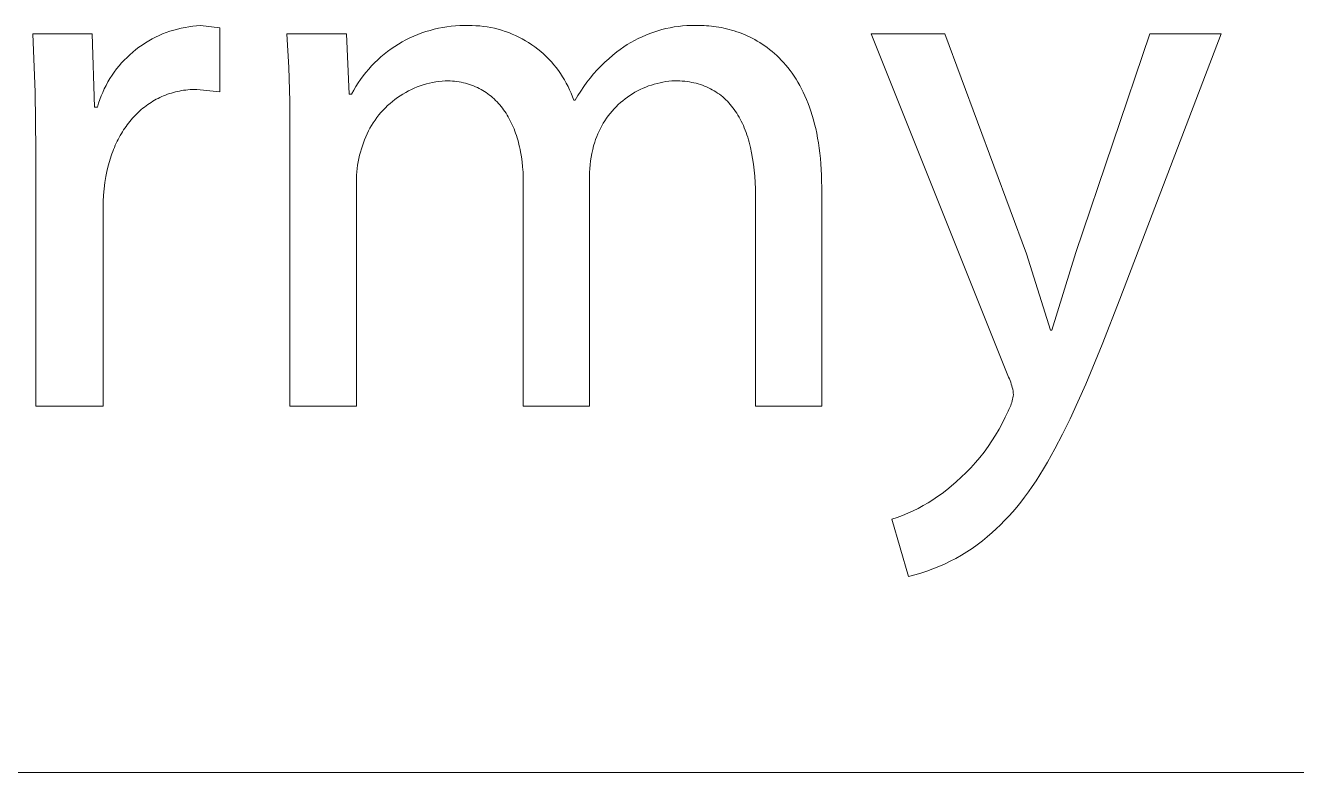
# Model space of a CAD drawing. Header units: millimetres. Extents: x 578 to 4608, y -138 to 2677.
# Drawn here: x 3565.2 to 3631.8, y -138.3 to -99.1 of the extents above; entities that cross this region are included whole.
import ezdxf

# ---------------------------------------------------------------- set-up
doc = ezdxf.new("R2010")
doc.units = ezdxf.units.MM
doc.header["$MEASUREMENT"] = 0
doc.layers.add('Domyślny', color=7, linetype='Continuous', true_color=0x000000)

msp = doc.modelspace()

# ---------------------------------------------------------------- linework, layer by layer
at = {"layer": 'Domyślny', "color": 18, "lineweight": 15, "true_color": 0x000000}
for p, q in [((3572.93, -99.367), (3573.127, -99.313)), ((3573.127, -99.313), (3573.326, -99.266)), ((3573.326, -99.266), (3573.527, -99.225)), ((3573.527, -99.225), (3573.729, -99.192)), ((3573.729, -99.192), (3573.931, -99.166)), ((3573.931, -99.166), (3574.135, -99.147)), ((3574.135, -99.147), (3574.339, -99.135)), ((3574.339, -99.135), (3575.359, -99.242)), ((3575.359, -99.242), (3575.359, -102.597)), ((3586.373, -99.38), (3586.592, -99.322)), ((3586.592, -99.322), (3586.814, -99.271)), ((3586.814, -99.271), (3587.037, -99.228)), ((3587.037, -99.228), (3587.261, -99.192)), ((3587.261, -99.192), (3587.486, -99.164)), ((3587.486, -99.164), (3587.712, -99.143)), ((3587.712, -99.143), (3587.939, -99.13)), ((3587.939, -99.13), (3588.166, -99.125)), ((3588.166, -99.125), (3588.393, -99.128)), ((3588.393, -99.128), (3588.589, -99.129)), ((3588.589, -99.129), (3588.784, -99.136)), ((3588.784, -99.136), (3588.979, -99.151)), ((3588.979, -99.151), (3589.174, -99.172)), ((3589.174, -99.172), (3589.367, -99.199)), ((3589.367, -99.199), (3589.56, -99.233)), ((3589.56, -99.233), (3589.751, -99.274)), ((3589.751, -99.274), (3589.941, -99.321)), ((3589.941, -99.321), (3590.129, -99.374)), ((3598.533, -99.343), (3598.747, -99.29)), ((3598.747, -99.29), (3598.963, -99.244)), ((3598.963, -99.244), (3599.18, -99.205)), ((3599.18, -99.205), (3599.398, -99.174)), ((3599.398, -99.174), (3599.617, -99.15)), ((3599.617, -99.15), (3599.837, -99.134)), ((3599.837, -99.134), (3600.057, -99.124)), ((3600.057, -99.124), (3600.278, -99.122)), ((3600.278, -99.122), (3600.499, -99.128)), ((3600.499, -99.128), (3600.621, -99.129)), ((3600.621, -99.129), (3600.745, -99.133)), ((3600.745, -99.133), (3600.87, -99.139)), ((3600.87, -99.139), (3600.997, -99.149)), ((3600.997, -99.149), (3601.126, -99.16)), ((3601.126, -99.16), (3601.255, -99.175)), ((3601.255, -99.175), (3601.386, -99.193)), ((3601.386, -99.193), (3601.518, -99.214)), ((3601.518, -99.214), (3601.65, -99.238)), ((3601.65, -99.238), (3601.784, -99.265)), ((3601.784, -99.265), (3601.918, -99.295)), ((3601.918, -99.295), (3602.052, -99.329)), ((3565.674, -102.616), (3565.549, -99.564)), ((3565.549, -99.564), (3568.649, -99.564)), ((3568.649, -99.564), (3568.783, -103.402)), ((3571.444, -100.038), (3571.619, -99.932)), ((3571.619, -99.932), (3571.797, -99.832)), ((3571.797, -99.832), (3571.979, -99.738)), ((3571.979, -99.738), (3572.164, -99.651)), ((3572.164, -99.651), (3572.352, -99.57)), ((3572.352, -99.57), (3572.542, -99.495)), ((3572.542, -99.495), (3572.735, -99.428)), ((3572.735, -99.428), (3572.93, -99.367)), ((3578.967, -101.323), (3578.865, -99.557)), ((3578.865, -99.557), (3581.992, -99.557)), ((3581.992, -99.557), (3582.139, -102.725)), ((3584.713, -100.105), (3584.909, -99.99)), ((3584.909, -99.99), (3585.109, -99.882)), ((3585.109, -99.882), (3585.312, -99.781)), ((3585.312, -99.781), (3585.519, -99.686)), ((3585.519, -99.686), (3585.728, -99.599)), ((3585.728, -99.599), (3585.941, -99.519)), ((3585.941, -99.519), (3586.156, -99.446)), ((3586.156, -99.446), (3586.373, -99.38)), ((3590.129, -99.374), (3590.315, -99.434)), ((3590.315, -99.434), (3590.499, -99.5)), ((3590.499, -99.5), (3590.681, -99.573)), ((3590.681, -99.573), (3590.86, -99.651)), ((3590.86, -99.651), (3591.036, -99.736)), ((3591.036, -99.736), (3591.209, -99.826)), ((3591.209, -99.826), (3591.379, -99.923)), ((3591.379, -99.923), (3591.546, -100.025)), ((3596.908, -100.017), (3597.1, -99.909)), ((3597.1, -99.909), (3597.296, -99.808)), ((3597.296, -99.808), (3597.495, -99.713)), ((3597.495, -99.713), (3597.698, -99.625)), ((3597.698, -99.625), (3597.903, -99.544)), ((3597.903, -99.544), (3598.11, -99.47)), ((3598.11, -99.47), (3598.32, -99.403)), ((3598.32, -99.403), (3598.533, -99.343)), ((3602.052, -99.329), (3602.187, -99.366)), ((3602.187, -99.366), (3602.323, -99.406)), ((3602.323, -99.406), (3602.458, -99.45)), ((3602.458, -99.45), (3602.594, -99.498)), ((3602.594, -99.498), (3602.729, -99.549)), ((3602.729, -99.549), (3602.864, -99.605)), ((3602.864, -99.605), (3602.999, -99.664)), ((3602.999, -99.664), (3603.134, -99.727)), ((3603.134, -99.727), (3603.268, -99.794)), ((3603.268, -99.794), (3603.402, -99.865)), ((3603.402, -99.865), (3603.535, -99.941)), ((3603.535, -99.941), (3603.667, -100.02)), ((3616.717, -117.575), (3609.51, -99.564)), ((3609.51, -99.564), (3613.376, -99.564)), ((3613.376, -99.564), (3617.657, -111.106)), ((3620.233, -111.025), (3624.112, -99.564)), ((3627.856, -99.564), (3622.542, -113.481)), ((3624.112, -99.564), (3627.856, -99.564)), ((3570.483, -100.797), (3570.632, -100.657)), ((3570.632, -100.657), (3570.785, -100.522)), ((3570.785, -100.522), (3570.944, -100.392)), ((3570.944, -100.392), (3571.106, -100.269)), ((3571.106, -100.269), (3571.273, -100.15)), ((3571.273, -100.15), (3571.444, -100.038)), ((3583.798, -100.775), (3583.972, -100.629)), ((3583.972, -100.629), (3584.151, -100.489)), ((3584.151, -100.489), (3584.334, -100.354)), ((3584.334, -100.354), (3584.522, -100.227)), ((3584.522, -100.227), (3584.713, -100.105)), ((3591.546, -100.025), (3591.709, -100.133)), ((3591.709, -100.133), (3591.869, -100.246)), ((3591.869, -100.246), (3592.024, -100.365)), ((3592.024, -100.365), (3592.176, -100.488)), ((3592.176, -100.488), (3592.323, -100.617)), ((3592.323, -100.617), (3592.465, -100.751)), ((3595.957, -100.685), (3596.177, -100.51)), ((3596.177, -100.51), (3596.353, -100.378)), ((3596.353, -100.378), (3596.534, -100.251)), ((3596.534, -100.251), (3596.719, -100.131)), ((3596.719, -100.131), (3596.908, -100.017)), ((3603.667, -100.02), (3603.797, -100.104)), ((3603.797, -100.104), (3603.927, -100.193)), ((3603.927, -100.193), (3604.056, -100.286)), ((3604.056, -100.286), (3604.183, -100.383)), ((3604.183, -100.383), (3604.309, -100.485)), ((3604.309, -100.485), (3604.434, -100.592)), ((3604.434, -100.592), (3604.556, -100.704)), ((3569.938, -101.407), (3570.066, -101.247)), ((3570.066, -101.247), (3570.2, -101.092)), ((3570.2, -101.092), (3570.339, -100.942)), ((3570.339, -100.942), (3570.483, -100.797)), ((3579.021, -103.09), (3578.967, -101.323)), ((3583.156, -101.416), (3583.308, -101.248)), ((3583.308, -101.248), (3583.466, -101.085)), ((3583.466, -101.085), (3583.63, -100.927)), ((3583.63, -100.927), (3583.798, -100.775)), ((3592.465, -100.751), (3592.603, -100.89)), ((3592.603, -100.89), (3592.736, -101.033)), ((3592.736, -101.033), (3592.864, -101.181)), ((3592.864, -101.181), (3592.987, -101.333)), ((3595.14, -101.457), (3595.335, -101.253)), ((3595.335, -101.253), (3595.536, -101.057)), ((3595.536, -101.057), (3595.743, -100.867)), ((3595.743, -100.867), (3595.957, -100.685)), ((3604.556, -100.704), (3604.677, -100.821)), ((3604.677, -100.821), (3604.796, -100.942)), ((3604.796, -100.942), (3604.913, -101.069)), ((3604.913, -101.069), (3605.028, -101.2)), ((3605.028, -101.2), (3605.141, -101.337)), ((3569.484, -102.086), (3569.589, -101.91)), ((3569.589, -101.91), (3569.699, -101.738)), ((3569.699, -101.738), (3569.816, -101.57)), ((3569.816, -101.57), (3569.938, -101.407)), ((3582.606, -102.138), (3582.734, -101.951)), ((3582.734, -101.951), (3582.869, -101.768)), ((3582.869, -101.768), (3583.009, -101.589)), ((3583.009, -101.589), (3583.156, -101.416)), ((3592.987, -101.333), (3593.105, -101.489)), ((3593.105, -101.489), (3593.218, -101.649)), ((3593.218, -101.649), (3593.325, -101.813)), ((3593.325, -101.813), (3593.426, -101.98)), ((3593.426, -101.98), (3593.521, -102.15)), ((3594.601, -102.104), (3594.773, -101.882)), ((3594.773, -101.882), (3594.953, -101.666)), ((3594.953, -101.666), (3595.14, -101.457)), ((3605.141, -101.337), (3605.251, -101.48)), ((3605.251, -101.48), (3605.359, -101.627)), ((3605.359, -101.627), (3605.464, -101.78)), ((3605.464, -101.78), (3605.567, -101.938)), ((3605.567, -101.938), (3605.666, -102.103)), ((3565.71, -105.67), (3565.674, -102.616)), ((3569.128, -102.822), (3569.208, -102.633)), ((3569.208, -102.633), (3569.293, -102.448)), ((3569.293, -102.448), (3569.386, -102.265)), ((3569.386, -102.265), (3569.484, -102.086)), ((3572.912, -102.638), (3572.808, -102.669)), ((3573.018, -102.611), (3572.912, -102.638)), ((3573.124, -102.586), (3573.018, -102.611)), ((3573.232, -102.563), (3573.124, -102.586)), ((3573.342, -102.543), (3573.232, -102.563)), ((3573.452, -102.525), (3573.342, -102.543)), ((3573.563, -102.51), (3573.452, -102.525)), ((3573.676, -102.498), (3573.563, -102.51)), ((3573.79, -102.489), (3573.676, -102.498)), ((3573.905, -102.482), (3573.79, -102.489)), ((3574.021, -102.478), (3573.905, -102.482)), ((3574.138, -102.476), (3574.021, -102.478)), ((3575.359, -102.597), (3574.138, -102.476)), ((3582.26, -102.725), (3582.369, -102.525)), ((3582.369, -102.525), (3582.484, -102.33)), ((3582.484, -102.33), (3582.606, -102.138)), ((3585.096, -102.635), (3584.951, -102.719)), ((3585.244, -102.556), (3585.096, -102.635)), ((3585.395, -102.481), (3585.244, -102.556)), ((3585.548, -102.413), (3585.395, -102.481)), ((3585.703, -102.349), (3585.548, -102.413)), ((3585.86, -102.291), (3585.703, -102.349)), ((3586.02, -102.238), (3585.86, -102.291)), ((3586.181, -102.191), (3586.02, -102.238)), ((3586.343, -102.149), (3586.181, -102.191)), ((3586.507, -102.113), (3586.343, -102.149)), ((3586.672, -102.083), (3586.507, -102.113)), ((3586.838, -102.059), (3586.672, -102.083)), ((3587.005, -102.04), (3586.838, -102.059)), ((3587.172, -102.027), (3587.005, -102.04)), ((3587.298, -102.028), (3587.172, -102.027)), ((3587.422, -102.033), (3587.298, -102.028)), ((3587.544, -102.042), (3587.422, -102.033)), ((3587.665, -102.053), (3587.544, -102.042)), ((3587.783, -102.068), (3587.665, -102.053)), ((3587.899, -102.085), (3587.783, -102.068)), ((3588.014, -102.106), (3587.899, -102.085)), ((3588.126, -102.13), (3588.014, -102.106)), ((3588.237, -102.157), (3588.126, -102.13)), ((3588.345, -102.187), (3588.237, -102.157)), ((3588.452, -102.22), (3588.345, -102.187)), ((3588.556, -102.257), (3588.452, -102.22)), ((3588.659, -102.295), (3588.556, -102.257)), ((3588.76, -102.337), (3588.659, -102.295)), ((3588.858, -102.382), (3588.76, -102.337)), ((3588.955, -102.43), (3588.858, -102.382)), ((3589.05, -102.48), (3588.955, -102.43)), ((3589.143, -102.533), (3589.05, -102.48)), ((3589.234, -102.589), (3589.143, -102.533)), ((3589.323, -102.647), (3589.234, -102.589)), ((3589.409, -102.709), (3589.323, -102.647)), ((3593.521, -102.15), (3593.611, -102.324)), ((3593.611, -102.324), (3593.695, -102.501)), ((3593.695, -102.501), (3593.772, -102.68)), ((3594.13, -102.803), (3594.279, -102.565)), ((3594.279, -102.565), (3594.436, -102.332)), ((3594.436, -102.332), (3594.601, -102.104)), ((3597.122, -102.627), (3596.988, -102.707)), ((3597.26, -102.552), (3597.122, -102.627)), ((3597.4, -102.481), (3597.26, -102.552)), ((3597.542, -102.415), (3597.4, -102.481)), ((3597.686, -102.355), (3597.542, -102.415)), ((3597.832, -102.299), (3597.686, -102.355)), ((3597.981, -102.248), (3597.832, -102.299)), ((3598.13, -102.202), (3597.981, -102.248)), ((3598.282, -102.161), (3598.13, -102.202)), ((3598.434, -102.126), (3598.282, -102.161)), ((3598.588, -102.095), (3598.434, -102.126)), ((3598.742, -102.07), (3598.588, -102.095)), ((3598.898, -102.05), (3598.742, -102.07)), ((3599.054, -102.036), (3598.898, -102.05)), ((3599.21, -102.027), (3599.054, -102.036)), ((3599.343, -102.028), (3599.21, -102.027)), ((3599.474, -102.033), (3599.343, -102.028)), ((3599.602, -102.042), (3599.474, -102.033)), ((3599.729, -102.053), (3599.602, -102.042)), ((3599.853, -102.068), (3599.729, -102.053)), ((3599.975, -102.086), (3599.853, -102.068)), ((3600.095, -102.107), (3599.975, -102.086)), ((3600.213, -102.132), (3600.095, -102.107)), ((3600.328, -102.159), (3600.213, -102.132)), ((3600.441, -102.19), (3600.328, -102.159)), ((3600.553, -102.224), (3600.441, -102.19)), ((3600.662, -102.261), (3600.553, -102.224)), ((3600.769, -102.301), (3600.662, -102.261)), ((3600.873, -102.344), (3600.769, -102.301)), ((3600.976, -102.39), (3600.873, -102.344)), ((3601.077, -102.44), (3600.976, -102.39)), ((3601.175, -102.492), (3601.077, -102.44)), ((3601.271, -102.547), (3601.175, -102.492)), ((3601.365, -102.606), (3601.271, -102.547)), ((3601.457, -102.667), (3601.365, -102.606)), ((3605.666, -102.103), (3605.763, -102.272)), ((3605.763, -102.272), (3605.857, -102.448)), ((3605.857, -102.448), (3605.947, -102.629)), ((3605.947, -102.629), (3606.035, -102.816)), ((3568.931, -103.402), (3568.99, -103.207)), ((3568.99, -103.207), (3569.056, -103.013)), ((3569.056, -103.013), (3569.128, -102.822)), ((3571.568, -103.276), (3571.482, -103.339)), ((3571.655, -103.216), (3571.568, -103.276)), ((3571.744, -103.158), (3571.655, -103.216)), ((3571.834, -103.102), (3571.744, -103.158)), ((3571.925, -103.048), (3571.834, -103.102)), ((3572.018, -102.997), (3571.925, -103.048)), ((3572.112, -102.948), (3572.018, -102.997)), ((3572.208, -102.901), (3572.112, -102.948)), ((3572.304, -102.856), (3572.208, -102.901)), ((3572.403, -102.814), (3572.304, -102.856)), ((3572.502, -102.774), (3572.403, -102.814)), ((3572.603, -102.736), (3572.502, -102.774)), ((3572.704, -102.701), (3572.603, -102.736)), ((3572.808, -102.669), (3572.704, -102.701)), ((3579.026, -104.858), (3579.021, -103.09)), ((3582.139, -102.725), (3582.26, -102.725)), ((3584.275, -103.214), (3584.15, -103.326)), ((3584.403, -103.106), (3584.275, -103.214)), ((3584.535, -103.002), (3584.403, -103.106)), ((3584.671, -102.903), (3584.535, -103.002)), ((3584.809, -102.809), (3584.671, -102.903)), ((3584.951, -102.719), (3584.809, -102.809)), ((3589.494, -102.772), (3589.409, -102.709)), ((3589.577, -102.839), (3589.494, -102.772)), ((3589.658, -102.908), (3589.577, -102.839)), ((3589.737, -102.979), (3589.658, -102.908)), ((3589.814, -103.053), (3589.737, -102.979)), ((3589.889, -103.13), (3589.814, -103.053)), ((3589.963, -103.209), (3589.889, -103.13)), ((3590.034, -103.29), (3589.963, -103.209)), ((3590.103, -103.374), (3590.034, -103.29)), ((3593.772, -102.68), (3593.844, -102.862)), ((3593.844, -102.862), (3593.909, -103.047)), ((3593.909, -103.047), (3593.99, -103.047)), ((3593.99, -103.047), (3594.13, -102.803)), ((3596.243, -103.278), (3596.131, -103.387)), ((3596.359, -103.172), (3596.243, -103.278)), ((3596.478, -103.071), (3596.359, -103.172)), ((3596.601, -102.973), (3596.478, -103.071)), ((3596.727, -102.88), (3596.601, -102.973)), ((3596.856, -102.791), (3596.727, -102.88)), ((3596.988, -102.707), (3596.856, -102.791)), ((3601.547, -102.731), (3601.457, -102.667)), ((3601.635, -102.799), (3601.547, -102.731)), ((3601.72, -102.869), (3601.635, -102.799)), ((3601.804, -102.942), (3601.72, -102.869)), ((3601.885, -103.018), (3601.804, -102.942)), ((3601.965, -103.097), (3601.885, -103.018)), ((3602.042, -103.178), (3601.965, -103.097)), ((3602.117, -103.263), (3602.042, -103.178)), ((3602.19, -103.35), (3602.117, -103.263)), ((3606.035, -102.816), (3606.118, -103.009)), ((3606.118, -103.009), (3606.199, -103.209)), ((3606.199, -103.209), (3606.275, -103.414)), ((3568.783, -103.402), (3568.931, -103.402)), ((3570.846, -103.912), (3570.773, -103.992)), ((3570.92, -103.833), (3570.846, -103.912)), ((3570.996, -103.756), (3570.92, -103.833)), ((3571.073, -103.682), (3570.996, -103.756)), ((3571.152, -103.609), (3571.073, -103.682)), ((3571.232, -103.538), (3571.152, -103.609)), ((3571.314, -103.47), (3571.232, -103.538)), ((3571.397, -103.403), (3571.314, -103.47)), ((3571.482, -103.339), (3571.397, -103.403)), ((3583.59, -103.949), (3583.492, -104.085)), ((3583.694, -103.817), (3583.59, -103.949)), ((3583.801, -103.688), (3583.694, -103.817)), ((3583.914, -103.564), (3583.801, -103.688)), ((3584.03, -103.443), (3583.914, -103.564)), ((3584.15, -103.326), (3584.03, -103.443)), ((3590.17, -103.46), (3590.103, -103.374)), ((3590.235, -103.548), (3590.17, -103.46)), ((3590.298, -103.639), (3590.235, -103.548)), ((3590.359, -103.732), (3590.298, -103.639)), ((3590.419, -103.827), (3590.359, -103.732)), ((3590.476, -103.924), (3590.419, -103.827)), ((3590.531, -104.023), (3590.476, -103.924)), ((3595.63, -103.988), (3595.542, -104.118)), ((3595.722, -103.861), (3595.63, -103.988)), ((3595.818, -103.737), (3595.722, -103.861)), ((3595.918, -103.617), (3595.818, -103.737)), ((3596.023, -103.5), (3595.918, -103.617)), ((3596.131, -103.387), (3596.023, -103.5)), ((3602.26, -103.44), (3602.19, -103.35)), ((3602.329, -103.533), (3602.26, -103.44)), ((3602.396, -103.629), (3602.329, -103.533)), ((3602.46, -103.727), (3602.396, -103.629)), ((3602.523, -103.828), (3602.46, -103.727)), ((3602.583, -103.932), (3602.523, -103.828)), ((3602.641, -104.039), (3602.583, -103.932)), ((3606.275, -103.414), (3606.348, -103.625)), ((3606.348, -103.625), (3606.417, -103.843)), ((3606.417, -103.843), (3606.483, -104.067)), ((3570.306, -104.606), (3570.246, -104.701)), ((3570.368, -104.513), (3570.306, -104.606)), ((3570.432, -104.422), (3570.368, -104.513)), ((3570.497, -104.332), (3570.432, -104.422)), ((3570.563, -104.245), (3570.497, -104.332)), ((3570.632, -104.158), (3570.563, -104.245)), ((3570.701, -104.074), (3570.632, -104.158)), ((3570.773, -103.992), (3570.701, -104.074)), ((3583.225, -104.511), (3583.146, -104.659)), ((3583.309, -104.366), (3583.225, -104.511)), ((3583.398, -104.224), (3583.309, -104.366)), ((3583.492, -104.085), (3583.398, -104.224)), ((3590.584, -104.125), (3590.531, -104.023)), ((3590.636, -104.228), (3590.584, -104.125)), ((3590.685, -104.334), (3590.636, -104.228)), ((3590.732, -104.442), (3590.685, -104.334)), ((3590.777, -104.551), (3590.732, -104.442)), ((3590.821, -104.663), (3590.777, -104.551)), ((3595.306, -104.524), (3595.237, -104.664)), ((3595.38, -104.386), (3595.306, -104.524)), ((3595.459, -104.25), (3595.38, -104.386)), ((3595.542, -104.118), (3595.459, -104.25)), ((3602.698, -104.148), (3602.641, -104.039)), ((3602.752, -104.26), (3602.698, -104.148)), ((3602.804, -104.374), (3602.752, -104.26)), ((3602.854, -104.491), (3602.804, -104.374)), ((3602.902, -104.611), (3602.854, -104.491)), ((3602.947, -104.733), (3602.902, -104.611)), ((3606.483, -104.067), (3606.544, -104.298)), ((3606.544, -104.298), (3606.6, -104.535)), ((3606.6, -104.535), (3606.653, -104.779)), ((3569.918, -105.304), (3569.87, -105.41)), ((3569.969, -105.2), (3569.918, -105.304)), ((3570.021, -105.097), (3569.969, -105.2)), ((3570.075, -104.995), (3570.021, -105.097)), ((3570.13, -104.896), (3570.075, -104.995)), ((3570.187, -104.798), (3570.13, -104.896)), ((3570.246, -104.701), (3570.187, -104.798)), ((3579.026, -119.098), (3579.026, -104.858)), ((3582.882, -105.276), (3582.83, -105.436)), ((3582.94, -105.119), (3582.882, -105.276)), ((3583.003, -104.963), (3582.94, -105.119)), ((3583.072, -104.81), (3583.003, -104.963)), ((3583.146, -104.659), (3583.072, -104.81)), ((3590.862, -104.776), (3590.821, -104.663)), ((3590.901, -104.891), (3590.862, -104.776)), ((3590.938, -105.009), (3590.901, -104.891)), ((3590.974, -105.128), (3590.938, -105.009)), ((3591.007, -105.248), (3590.974, -105.128)), ((3591.038, -105.371), (3591.007, -105.248)), ((3595.009, -105.248), (3594.954, -105.441)), ((3595.059, -105.099), (3595.009, -105.248)), ((3595.113, -104.952), (3595.059, -105.099)), ((3595.173, -104.807), (3595.113, -104.952)), ((3595.237, -104.664), (3595.173, -104.807)), ((3602.991, -104.858), (3602.947, -104.733)), ((3603.033, -104.986), (3602.991, -104.858)), ((3603.073, -105.115), (3603.033, -104.986)), ((3603.11, -105.248), (3603.073, -105.115)), ((3603.146, -105.383), (3603.11, -105.248)), ((3606.653, -104.779), (3606.701, -105.029)), ((3606.701, -105.029), (3606.744, -105.287)), ((3606.744, -105.287), (3606.783, -105.551)), ((3565.71, -119.091), (3565.71, -105.67)), ((3569.652, -105.962), (3569.614, -106.076)), ((3569.692, -105.849), (3569.652, -105.962)), ((3569.734, -105.737), (3569.692, -105.849)), ((3569.778, -105.627), (3569.734, -105.737)), ((3569.823, -105.518), (3569.778, -105.627)), ((3569.87, -105.41), (3569.823, -105.518)), ((3582.683, -105.934), (3582.641, -106.105)), ((3582.73, -105.764), (3582.683, -105.934)), ((3582.783, -105.597), (3582.73, -105.764)), ((3582.83, -105.436), (3582.783, -105.597)), ((3591.067, -105.495), (3591.038, -105.371)), ((3591.095, -105.621), (3591.067, -105.495)), ((3591.12, -105.748), (3591.095, -105.621)), ((3591.164, -106.008), (3591.12, -105.748)), ((3594.86, -105.833), (3594.822, -106.031)), ((3594.904, -105.636), (3594.86, -105.833)), ((3594.954, -105.441), (3594.904, -105.636)), ((3603.179, -105.52), (3603.146, -105.383)), ((3603.24, -105.802), (3603.179, -105.52)), ((3603.292, -106.094), (3603.24, -105.802)), ((3606.783, -105.551), (3606.817, -105.821)), ((3606.817, -105.821), (3606.846, -106.099)), ((3569.479, -106.548), (3569.423, -106.791)), ((3569.543, -106.31), (3569.479, -106.548)), ((3569.614, -106.076), (3569.543, -106.31)), ((3582.552, -106.625), (3582.534, -106.8)), ((3582.576, -106.451), (3582.552, -106.625)), ((3582.606, -106.277), (3582.576, -106.451)), ((3582.641, -106.105), (3582.606, -106.277)), ((3591.2, -106.274), (3591.164, -106.008)), ((3591.229, -106.546), (3591.2, -106.274)), ((3591.249, -106.824), (3591.229, -106.546)), ((3594.747, -106.63), (3594.734, -106.831)), ((3594.766, -106.43), (3594.747, -106.63)), ((3594.791, -106.23), (3594.766, -106.43)), ((3594.822, -106.031), (3594.791, -106.23)), ((3603.337, -106.395), (3603.292, -106.094)), ((3603.373, -106.706), (3603.337, -106.395)), ((3606.846, -106.099), (3606.87, -106.384)), ((3606.87, -106.384), (3606.889, -106.676)), ((3569.374, -107.039), (3569.325, -107.368)), ((3569.423, -106.791), (3569.374, -107.039)), ((3582.521, -106.976), (3582.515, -107.152)), ((3582.515, -107.152), (3582.515, -107.328)), ((3582.534, -106.8), (3582.521, -106.976)), ((3591.261, -107.107), (3591.249, -106.824)), ((3591.265, -107.395), (3591.261, -107.107)), ((3594.734, -106.831), (3594.728, -107.033)), ((3594.728, -107.033), (3594.728, -119.098)), ((3603.401, -107.026), (3603.373, -106.706)), ((3603.422, -107.355), (3603.401, -107.026)), ((3606.889, -106.676), (3606.903, -106.976)), ((3606.903, -106.976), (3606.911, -107.282)), ((3606.911, -107.282), (3606.914, -107.596)), ((3569.287, -107.697), (3569.257, -108.027)), ((3569.325, -107.368), (3569.287, -107.697)), ((3582.515, -107.328), (3582.515, -119.098)), ((3591.265, -119.098), (3591.265, -107.395)), ((3603.434, -107.692), (3603.422, -107.355)), ((3603.438, -108.039), (3603.434, -107.692)), ((3606.914, -107.596), (3606.914, -119.098)), ((3569.237, -108.359), (3569.226, -108.69)), ((3569.257, -108.027), (3569.237, -108.359)), ((3603.438, -119.098), (3603.438, -108.039)), ((3569.226, -108.69), (3569.226, -119.091)), ((3617.657, -111.106), (3618.905, -115.105)), ((3618.985, -115.105), (3620.233, -111.025)), ((3622.542, -113.481), (3621.621, -115.847)), ((3618.905, -115.105), (3618.985, -115.105)), ((3621.621, -115.847), (3620.759, -117.928)), ((3616.756, -117.661), (3616.717, -117.575)), ((3616.792, -117.749), (3616.756, -117.661)), ((3616.825, -117.839), (3616.792, -117.749)), ((3616.856, -117.929), (3616.825, -117.839)), ((3616.883, -118.02), (3616.856, -117.929)), ((3620.759, -117.928), (3620.345, -118.869)), ((3616.907, -118.112), (3616.883, -118.02)), ((3616.928, -118.205), (3616.907, -118.112)), ((3616.927, -118.731), (3616.945, -118.65)), ((3616.946, -118.299), (3616.928, -118.205)), ((3616.945, -118.65), (3616.96, -118.569)), ((3616.961, -118.393), (3616.946, -118.299)), ((3616.96, -118.569), (3616.972, -118.487)), ((3616.972, -118.487), (3616.961, -118.393)), ((3569.226, -119.091), (3565.71, -119.091)), ((3582.515, -119.098), (3579.026, -119.098)), ((3594.728, -119.098), (3591.265, -119.098)), ((3606.914, -119.098), (3603.438, -119.098)), ((3616.69, -119.346), (3616.729, -119.273)), ((3616.729, -119.273), (3616.765, -119.198)), ((3616.765, -119.198), (3616.798, -119.123)), ((3616.798, -119.123), (3616.829, -119.046)), ((3616.829, -119.046), (3616.857, -118.969)), ((3616.857, -118.969), (3616.883, -118.89)), ((3616.883, -118.89), (3616.906, -118.811)), ((3616.906, -118.811), (3616.927, -118.731)), ((3620.345, -118.869), (3619.939, -119.747)), ((3616.382, -119.99), (3616.542, -119.67)), ((3616.542, -119.67), (3616.69, -119.346)), ((3619.939, -119.747), (3619.539, -120.566)), ((3615.839, -120.913), (3616.031, -120.611)), ((3616.031, -120.611), (3616.211, -120.303)), ((3616.211, -120.303), (3616.382, -119.99)), ((3619.539, -120.566), (3619.143, -121.327)), ((3615.427, -121.496), (3615.638, -121.208)), ((3615.638, -121.208), (3615.839, -120.913)), ((3614.977, -122.05), (3615.207, -121.777)), ((3615.207, -121.777), (3615.427, -121.496)), ((3619.143, -121.327), (3618.748, -122.035)), ((3614.234, -122.821), (3614.491, -122.572)), ((3614.491, -122.572), (3614.738, -122.315)), ((3614.738, -122.315), (3614.977, -122.05)), ((3618.551, -122.369), (3618.353, -122.691)), ((3618.748, -122.035), (3618.551, -122.369)), ((3613.467, -123.48), (3613.698, -123.292)), ((3613.698, -123.292), (3613.97, -123.061)), ((3613.97, -123.061), (3614.234, -122.821)), ((3617.955, -123.3), (3617.754, -123.587)), ((3618.155, -123.002), (3617.955, -123.3)), ((3618.353, -122.691), (3618.155, -123.002)), ((3612.742, -124), (3612.989, -123.835)), ((3612.989, -123.835), (3613.231, -123.661)), ((3613.231, -123.661), (3613.467, -123.48)), ((3617.552, -123.863), (3617.348, -124.129)), ((3617.754, -123.587), (3617.552, -123.863)), ((3611.432, -124.705), (3611.702, -124.581)), ((3611.702, -124.581), (3611.969, -124.448)), ((3611.969, -124.448), (3612.231, -124.307)), ((3612.231, -124.307), (3612.489, -124.158)), ((3612.489, -124.158), (3612.742, -124)), ((3616.933, -124.629), (3616.722, -124.865)), ((3617.142, -124.384), (3616.933, -124.629)), ((3617.348, -124.129), (3617.142, -124.384)), ((3610.598, -125.023), (3610.879, -124.926)), ((3611.47, -128.016), (3610.598, -125.023)), ((3610.879, -124.926), (3611.157, -124.82)), ((3611.157, -124.82), (3611.432, -124.705)), ((3616.29, -125.31), (3616.069, -125.519)), ((3616.508, -125.092), (3616.29, -125.31)), ((3616.722, -124.865), (3616.508, -125.092)), ((3615.595, -125.941), (3615.337, -126.152)), ((3615.845, -125.721), (3615.595, -125.941)), ((3616.069, -125.519), (3615.845, -125.721)), ((3614.802, -126.547), (3614.524, -126.731)), ((3615.073, -126.354), (3614.802, -126.547)), ((3615.337, -126.152), (3615.073, -126.354)), ((3613.656, -127.225), (3613.356, -127.369)), ((3613.951, -127.07), (3613.656, -127.225)), ((3614.241, -126.905), (3613.951, -127.07)), ((3614.524, -126.731), (3614.241, -126.905)), ((3611.793, -127.935), (3611.47, -128.016)), ((3612.113, -127.843), (3611.793, -127.935)), ((3612.43, -127.741), (3612.113, -127.843)), ((3612.743, -127.627), (3612.43, -127.741)), ((3613.052, -127.503), (3612.743, -127.627)), ((3613.356, -127.369), (3613.052, -127.503)), ((4604.455, -138.305), (578.038, -138.305)), ((4604.455, -138.305), (3085.218, -138.305))]:
    msp.add_line(p, q, dxfattribs=at)

doc.saveas('drawing.dxf')
